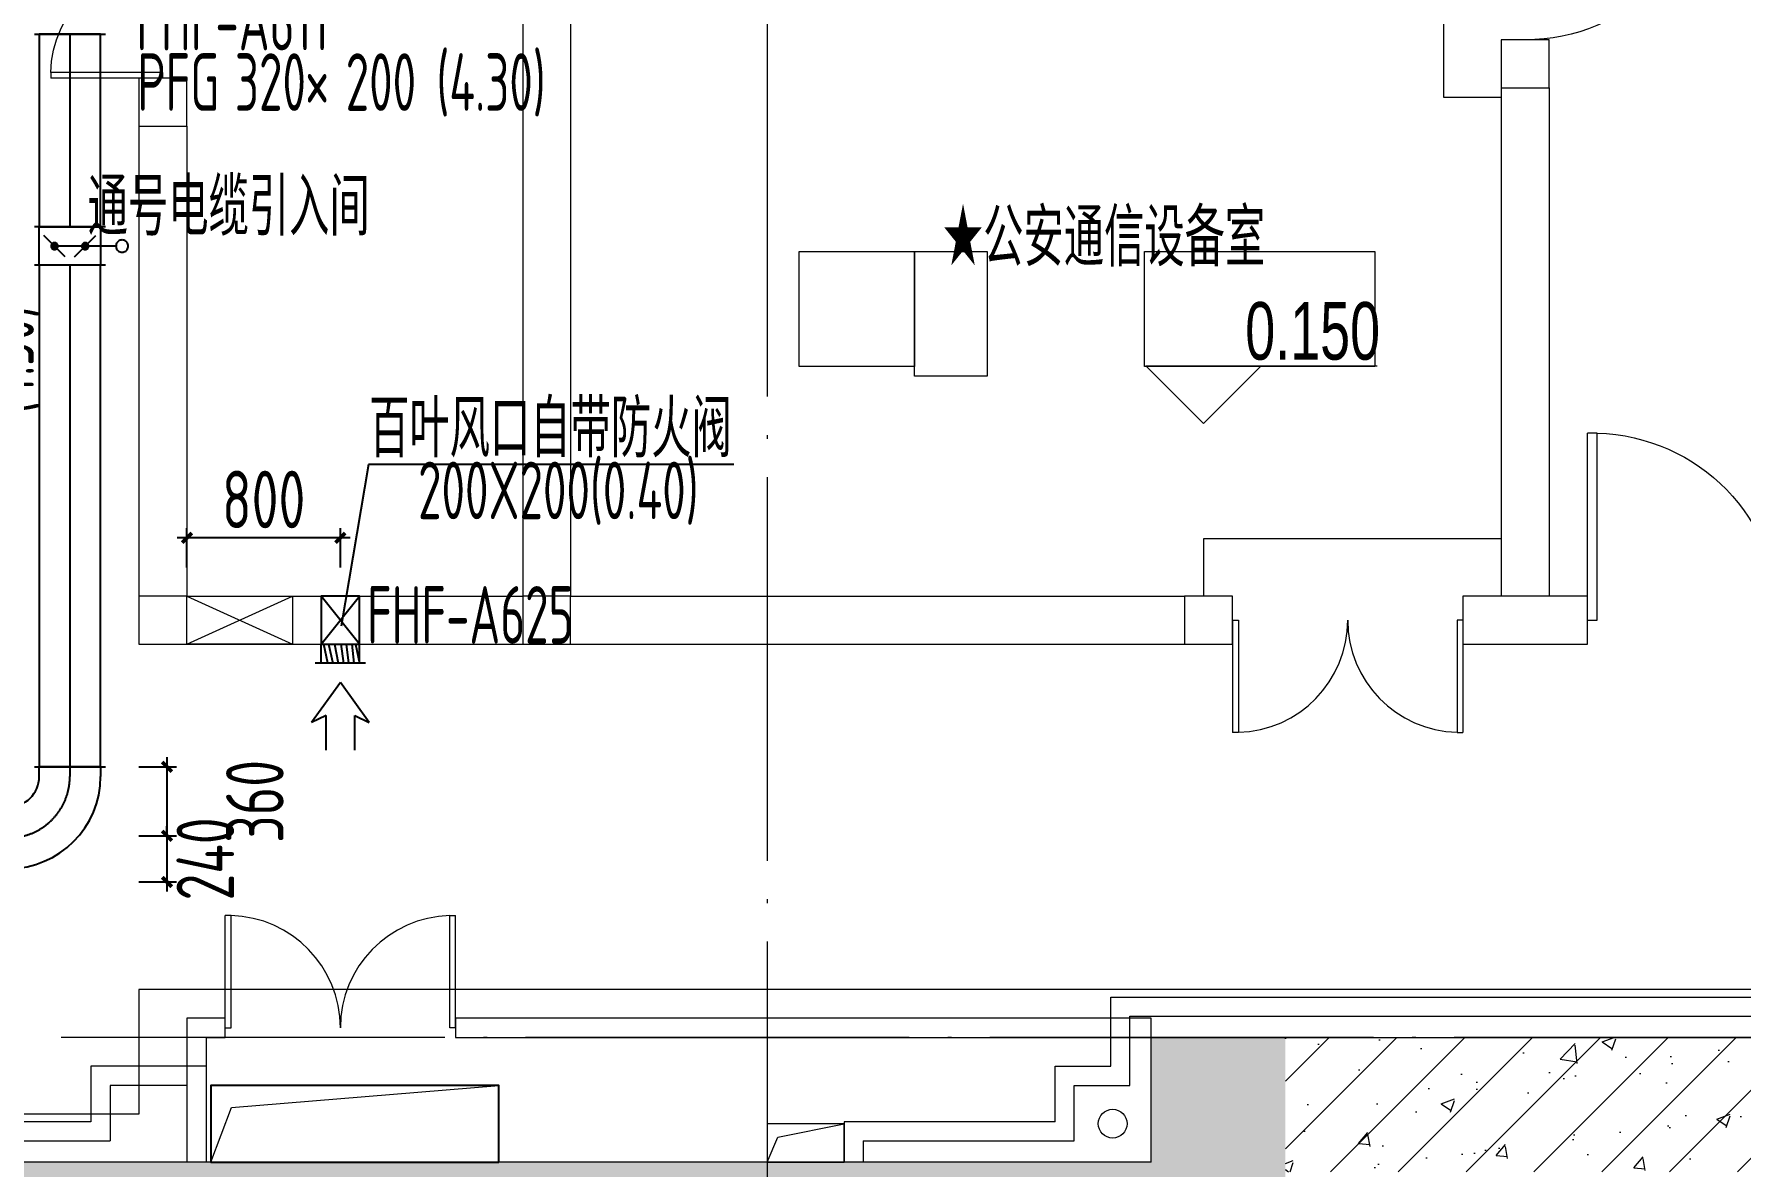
# Model space of a CAD drawing. Extents: x 13114849 to 13479250, y 160225 to 278773.
# Drawn here: x 13305076 to 13313971, y 184185 to 190089 of the extents above; entities that cross this region are included whole.
import ezdxf

# ---------------------------------------------------------------- set-up
doc = ezdxf.new("R2010")
doc.units = 0
doc.header["$LTSCALE"] = 1000
doc.header["$MEASUREMENT"] = 0
doc.linetypes.add('CENTER2', pattern=[28.575, 19.05, -3.175, 3.175, -3.175])
doc.linetypes.add('DOTE', pattern=[2.42, 2, -0.2, 0.02, -0.2])
doc.layers.add('000通信设备', color=5, linetype='Continuous', lineweight=50)
doc.layers.add('建筑底图', color=8, linetype='Continuous', lineweight=13)
for name, color, linetype in [('DUCT-X-P标注', 7, 'Continuous'), ('DUCT-X-S风口', 7, 'Continuous'), ('DUCT-X-YP中心线', 5, 'CENTER2'), ('DUCT-X-YP标注', 7, 'Continuous'), ('DUCT-X-YP法兰', 2, 'Continuous'), ('DUCT-X-YP管', 31, 'Continuous'), ('DUCT-X-YP管端线', 2, 'Continuous'), ('DUCT-X-YP阀门', 7, 'Continuous')]:
    doc.layers.add(name, color=color, linetype=linetype)
doc.styles.add('67', font='gbenor.shx', dxfattribs={"width": 0.7, "bigfont": 'hztxt.shx'})
doc.styles.add('C', font='HZTXT_E', dxfattribs={"width": 0.7, "bigfont": 'HZTXT'})
doc.styles.add('du', font='gbenor.shx', dxfattribs={"width": 0.8, "bigfont": 'hztxt.shx'})
doc.dimstyles.new('67', dxfattribs={"dimscale": 100, "dimtxt": 3, "dimasz": 0.5, "dimexe": 0.5, "dimexo": 2, "dimgap": 0.5, "dimtad": 2, "dimdec": 0, "dimrnd": 5, "dimzin": 0, "dimdsep": 46, "dimtxsty": 'du', "dimblk": 'ARCHTICK', "dimcen": 0, "dimdle": 0.5, "dimclrd": 256, "dimclre": 256, "dimclrt": 256, "dimazin": 0, "dimtfac": 1, "dimtdec": 0, "dimtix": 1, "dimtmove": 2, "dimatfit": 3, "dimfxl": 1, "dimtolj": 1, "dimtzin": 0, "dimlwd": -1, "dimlwe": -1, "dimarcsym": 0})

# ---------------------------------------------------------------- blocks, each defined once
blk = doc.blocks.new('$风口$00000149')
for p, q in [((408, 301.4), (199.6, 0)), ((372.5, 150), (408, 301.4)), ((0, -200.2), (0, 200.2)), ((0, 157.8), (100, 200.2)), ((100, 200.2), (0, 200.2)), ((100, 262), (100, -262)), ((0, 117.6), (100, 140)), ((552.1, 150), (372.5, 150)), ((0, 58.4), (100, 84.8)), ((0, 2.8), (100, 30.6)), ((199.6, 0), (408, -301.4)), ((0, -61.1), (100, -22.8)), ((0, -123.4), (100, -77.8)), ((100, -132.3), (0, -174)), ((552.1, -150), (372.5, -150)), ((372.5, -150), (408, -301.4)), ((100, -200.2), (0, -200.2))]:
    blk.add_line(p, q)
blk = doc.blocks.new('信号设备')
at = {"layer": '000通信设备', "color": 0, "lineweight": 18, "ltscale": 0.5}
for points in [[(12250782.7, 12412.1), (12251382.7, 12412.1), (12251382.7, 11812.1), (12250782.7, 11812.1)], [(12251382.7, 11762.1), (12251382.7, 12412.1), (12251762.7, 12412.1), (12251762.7, 11762.1)], [(12253782.7, 11812.1), (12252582.7, 11812.1), (12252582.7, 12412.1), (12253782.7, 12412.1)]]:
    blk.add_lwpolyline(points, close=True, dxfattribs=at)
blk = doc.blocks.new('_ArchTick')
at = {"color": 0, "linetype": 'ByBlock', "const_width": 0.4}
blk.add_lwpolyline([(-0.5, -0.5), (0.5, 0.5)], dxfattribs=at)
blk = doc.blocks.new('*D149')
at = {"layer": 'DUCT-X-YP标注', "transparency": 16777216}
for p, q in [((13305622.4, 185909.7), (13305818.5, 185909.7)), ((13305768.5, 185909.7), (13305768.5, 185959.7)), ((13305768.5, 185909.7), (13305768.5, 185669.7)), ((13305622.4, 185669.7), (13305818.5, 185669.7)), ((13305768.5, 185669.7), (13305768.5, 185619.7))]:
    blk.add_line(p, q, dxfattribs=at)
at = {"layer": 'DUCT-X-YP标注', "transparency": 16777216, "xscale": 50, "yscale": 50, "zscale": 50}
for p, rotation in [((13305768.5, 185909.7), 270), ((13305768.5, 185669.7), 90)]:
    blk.add_blockref('_ArchTick', p, dxfattribs=dict(at, rotation=rotation))
at = {"layer": 'DUCT-X-YP标注', "transparency": 16777216, "insert": (13305968.5, 185789.7), "char_height": 300, "attachment_point": 5, "rotation": 90, "style": 'du'}
blk.add_mtext('\\A1;240', dxfattribs=at)
blk = doc.blocks.new('*D148')
at = {"layer": 'DUCT-X-YP标注', "transparency": 16777216}
for p, q in [((13305622.4, 186269.7), (13305818.5, 186269.7)), ((13305768.5, 186319.7), (13305768.5, 185859.7)), ((13305622.4, 185909.7), (13305818.5, 185909.7))]:
    blk.add_line(p, q, dxfattribs=at)
at = {"layer": 'DUCT-X-YP标注', "transparency": 16777216, "xscale": 50, "yscale": 50, "zscale": 50}
for p, rotation in [((13305768.5, 186269.7), 90), ((13305768.5, 185909.7), 270)]:
    blk.add_blockref('_ArchTick', p, dxfattribs=dict(at, rotation=rotation))
at = {"layer": 'DUCT-X-YP标注', "transparency": 16777216, "insert": (13306226.5, 186089.7), "char_height": 300, "attachment_point": 5, "rotation": 90, "style": 'du'}
blk.add_mtext('\\A1;360', dxfattribs=at)
blk = doc.blocks.new('*D93')
at = {"layer": 'DUCT-X-P标注', "transparency": 16777216}
for p, q in [((13305872.4, 187309.5), (13305872.4, 187513.5)), ((13306672.4, 187309.5), (13306672.4, 187513.5)), ((13306722.4, 187463.5), (13305822.4, 187463.5))]:
    blk.add_line(p, q, dxfattribs=at)
at = {"layer": 'DUCT-X-P标注', "transparency": 16777216, "xscale": 50, "yscale": 50, "zscale": 50, "rotation": 180}
blk.add_blockref('_ArchTick', (13305872.4, 187463.5), dxfattribs=at)
at = {"layer": 'DUCT-X-P标注', "transparency": 16777216, "xscale": 50, "yscale": 50, "zscale": 50}
blk.add_blockref('_ArchTick', (13306672.4, 187463.5), dxfattribs=at)
at = {"layer": 'DUCT-X-P标注', "transparency": 16777216, "insert": (13306272.4, 187663.5), "char_height": 300, "attachment_point": 5, "style": 'du'}
blk.add_mtext('\\A1;800', dxfattribs=at)
blk = doc.blocks.new('_FZH')
blk.add_lwpolyline([(-0.5, -0.5), (0.5, -0.5), (0.5, 0.5), (-0.5, 0.5)], close=True)
blk = doc.blocks.new('$DorLib2D$00000002')
for p, q in [((-0.5, 0), (-0.5, 0.4875)), ((-0.475, 0.4875), (-0.5, 0.4875)), ((-0.475, 0), (-0.475, 0.4875)), ((0.475, 0), (0.475, 0.4875)), ((0.475, 0.4875), (0.5, 0.4875)), ((0.5, 0), (0.5, 0.4875)), ((-0.5, 0), (-0.475, 0)), ((0.5, 0), (0.475, 0))]:
    blk.add_line(p, q)
at = {"lineweight": 13}
for centre, start, end in [((-0.4875, 0), 0, 88.53072), ((0.4875, 0), 91.46928, 180)]:
    blk.add_arc(centre, 0.4875, start, end, dxfattribs=at)
blk = doc.blocks.new('$DorLib2D$00000001')
for p, q in [((0.45, 0.975), (0.5, 0.975)), ((0.45, 0), (0.45, 0.975)), ((0.5, 0), (0.5, 0.975)), ((0.5, 0), (0.45, 0))]:
    blk.add_line(p, q)
at = {"lineweight": 13}
blk.add_arc((0.475, 0), 0.975, 91.46928, 180, dxfattribs=at)

msp = doc.modelspace()

# ---------------------------------------------------------------- hatches: boundary and pattern name
at = {"layer": '建筑底图'}
h = msp.add_hatch(dxfattribs=at)
h.set_pattern_fill('钢筋混凝土', color=8, scale=100, style=0)
h.set_pattern_definition([(45, (793255.26, 8e-09), (-176.7766953, 176.7766953), []), (50, (793255.26, 8e-09), (717.260183, -62.752135), [75, -825]), (355, (793255.26, 8e-09), (-138.751334, 752.192134), [60, -660]), (100.4514, (793315, -5.2), (578.50938, 689.439542), [63.74019, -701.14211]), (46.1842, (793255.26, 200), (1067.24105, -165.519014), [112.5, -1237.5]), (96.6356, (793344.2, 186.2), (934.662706, 974.11787), [95.61029, -1051.713]), (351.1842, (793255.3, 200), (934.66195, 974.1186), [90, -990]), (21, (793355.26, 150), (596.907052, -402.61889), [75, -825]), (326, (793355.26, 150), (243.31533, 725.150045), [60, -660]), (71.4514, (793405, 116.45), (840.22263, 322.530497), [63.74019, -701.14211]), (37.5, (793255.26, 8e-09), (12.1598553, 332.893854), [0, -652, 0, -670, 0, -662.5]), (7.5, (793255.26, 8e-09), (263.069537, 394.411712), [0, -382, 0, -637, 0, -252.5]), (327.5, (793032.26, 8e-09), (533.822436, -22.554872), [0, -250, 0, -780, 0, -1035]), (317.5, (792932.26, 8e-09), (583.18617, 100.104982), [0, -325, 0, -518, 0, -735])])
h.paths.add_polyline_path([(13311597.4, 183509.5), (13311597.4, 184859.5), (13310897.4, 184859.5), (13310897.4, 184209.5), (13274397.4, 184209.5), (13274397.4, 183509.5)])
h = msp.add_hatch(dxfattribs=at)
h.set_pattern_fill('钢筋混凝土', color=256, scale=100, style=0)
h.set_pattern_definition([(45, (793255.26, 8e-09), (-176.7766953, 176.7766953), []), (50, (793255.26, 8e-09), (717.260183, -62.752135), [75, -825]), (355, (793255.26, 8e-09), (-138.751334, 752.192134), [60, -660]), (100.4514, (793315, -5.2), (578.50938, 689.439542), [63.74019, -701.14211]), (46.1842, (793255.26, 200), (1067.24105, -165.519014), [112.5, -1237.5]), (96.6356, (793344.2, 186.2), (934.662706, 974.11787), [95.61029, -1051.713]), (351.1842, (793255.3, 200), (934.66195, 974.1186), [90, -990]), (21, (793355.26, 150), (596.907052, -402.61889), [75, -825]), (326, (793355.26, 150), (243.31533, 725.150045), [60, -660]), (71.4514, (793405, 116.45), (840.22263, 322.530497), [63.74019, -701.14211]), (37.5, (793255.26, 8e-09), (12.1598553, 332.893854), [0, -652, 0, -670, 0, -662.5]), (7.5, (793255.26, 8e-09), (263.069537, 394.411712), [0, -382, 0, -637, 0, -252.5]), (327.5, (793032.26, 8e-09), (533.822436, -22.554872), [0, -250, 0, -780, 0, -1035]), (317.5, (792932.26, 8e-09), (583.18617, 100.104982), [0, -325, 0, -518, 0, -735])])
h.paths.add_polyline_path([(13326297.4, 182478), (13326897.4, 182478), (13326897.4, 184859.5), (13311597.4, 184859.5), (13311597.4, 184159.5), (13326297.4, 184159.5)])

# ---------------------------------------------------------------- linework, layer by layer
at = {"layer": 'DUCT-X-P标注'}
for p, q in [((13306819, 187845.5), (13306675.9, 187003.6)), ((13308722.5, 187845.5), (13306819, 187845.5))]:
    msp.add_line(p, q, dxfattribs=at)
at = {"layer": 'DUCT-X-S风口'}
for points in [[(13306572.3, 186909.5), (13306772.5, 187159.5)], [(13306772.5, 186909.5), (13306572.3, 187159.5)]]:
    msp.add_lwpolyline(points, dxfattribs=at)
msp.add_lwpolyline([(13306572.3, 186909.5), (13306772.5, 186909.5), (13306772.5, 187159.5), (13306572.3, 187159.5)], close=True, dxfattribs=at)
at = {"layer": 'DUCT-X-YP中心线'}
for p, q in [((13305262.4, 190089), (13305262.4, 189084.5)), ((13305262.4, 188884.1), (13305262.4, 186269.7)), ((13305262.4, 186269.5), (13305262.4, 186219.5))]:
    msp.add_line(p, q, dxfattribs=at)
msp.add_arc((13304942.4, 186219.5), 320, 270, 0, dxfattribs=at)
at = {"layer": 'DUCT-X-YP法兰'}
for p, q in [((13305077.4, 190089.1), (13305447.4, 190089.1)), ((13305447.4, 189084.4), (13305077.4, 189084.4)), ((13305447.4, 188884.2), (13305077.4, 188884.2)), ((13305077.4, 186269.6), (13305447.4, 186269.6))]:
    msp.add_line(p, q, dxfattribs=at)
at = {"layer": 'DUCT-X-YP管'}
for p, q in [((13305422.4, 190089), (13305102.4, 190089)), ((13305102.4, 190089), (13305102.4, 189084.5)), ((13305422.4, 189084.5), (13305422.4, 190089)), ((13305102.4, 189084.5), (13305422.4, 189084.5)), ((13305102.4, 188884.3), (13305102.4, 189084.3)), ((13305422.4, 189084.3), (13305422.4, 188884.3)), ((13305422.4, 188884.1), (13305102.4, 188884.1)), ((13305102.4, 188884.1), (13305102.4, 186269.7)), ((13305422.4, 186269.7), (13305422.4, 188884.1)), ((13305102.4, 186269.7), (13305422.4, 186269.7)), ((13305102.4, 186219.5), (13305102.4, 186269.5)), ((13305422.4, 186269.5), (13305422.4, 186219.5))]:
    msp.add_line(p, q, dxfattribs=at)
for radius in [160, 480]:
    msp.add_arc((13304942.4, 186219.5), radius, 270, 0, dxfattribs=at)
at = {"layer": 'DUCT-X-YP管端线'}
for p, q in [((13305422.4, 189084.3), (13305102.4, 189084.3)), ((13305422.4, 188884.3), (13305102.4, 188884.3)), ((13305422.4, 186269.5), (13305102.4, 186269.5))]:
    msp.add_line(p, q, dxfattribs=at)
at = {"layer": 'DUCT-X-YP阀门'}
for p, q in [((13305238.4, 188928.3), (13305126.4, 189040.3)), ((13305286.4, 188928.3), (13305398.4, 189040.3)), ((13305165.5, 188989.8), (13305164.7, 188986.2)), ((13305164.7, 188986.2), (13305164.7, 188982.4)), ((13305164.7, 188982.4), (13305165.5, 188978.8)), ((13305167, 188993.2), (13305165.5, 188989.8)), ((13305165.5, 188978.8), (13305167, 188975.4)), ((13305169.2, 188996.2), (13305167, 188993.2)), ((13305167, 188975.4), (13305169.2, 188972.4)), ((13305171.9, 188998.6), (13305169.2, 188996.2)), ((13305169.2, 188972.4), (13305171.9, 188970)), ((13305170.6, 188986.5), (13305170.4, 188983.5)), ((13305170.4, 188983.5), (13305170.9, 188980.6)), ((13305171.5, 188989.4), (13305170.6, 188986.5)), ((13305170.9, 188980.6), (13305172.2, 188977.9)), ((13305173.1, 188992), (13305171.5, 188989.4)), ((13305175.2, 189000.5), (13305171.9, 188998.6)), ((13305171.9, 188970), (13305175.2, 188968.1)), ((13305172.2, 188977.9), (13305174.1, 188975.5)), ((13305175.3, 188994), (13305173.1, 188992)), ((13305174, 188986.2), (13305173.8, 188983.7)), ((13305173.8, 188983.7), (13305174.4, 188981.2)), ((13305174.9, 188988.6), (13305174, 188986.2)), ((13305174.1, 188975.5), (13305176.6, 188973.8)), ((13305174.4, 188981.2), (13305175.7, 188978.9)), ((13305176.5, 188990.6), (13305174.9, 188988.6)), ((13305178.7, 189001.6), (13305175.2, 189000.5)), ((13305175.2, 188968.1), (13305178.7, 188967)), ((13305177.9, 188995.5), (13305175.3, 188994)), ((13305175.7, 188978.9), (13305177.5, 188977.2)), ((13305178.6, 188992), (13305176.5, 188990.6)), ((13305176.6, 188973.8), (13305179.4, 188972.7)), ((13305177.5, 188977.2), (13305179.8, 188976.1)), ((13305180.9, 188996.2), (13305177.9, 188995.5)), ((13305181.1, 188992.8), (13305178.6, 188992)), ((13305182.4, 189002), (13305178.7, 189001.6)), ((13305178.7, 188967), (13305182.4, 188966.6)), ((13305179.4, 188972.7), (13305182.4, 188972.3)), ((13305179.8, 188976.1), (13305182.4, 188975.7)), ((13305183.9, 188996.2), (13305180.9, 188996.2)), ((13305183.6, 188992.8), (13305181.1, 188992.8)), ((13305186.1, 189001.6), (13305182.4, 189002)), ((13305342.4, 188984.3), (13305182.4, 188984.3)), ((13305182.4, 188975.7), (13305184.9, 188976.1)), ((13305182.4, 188972.3), (13305185.4, 188972.7)), ((13305182.4, 188966.6), (13305186.1, 188967)), ((13305186.1, 188992), (13305183.6, 188992.8)), ((13305186.8, 188995.5), (13305183.9, 188996.2)), ((13305184.9, 188976.1), (13305187.2, 188977.2)), ((13305185.4, 188972.7), (13305188.2, 188973.8)), ((13305189.6, 189000.5), (13305186.1, 189001.6)), ((13305188.2, 188990.6), (13305186.1, 188992)), ((13305186.1, 188967), (13305189.6, 188968.1)), ((13305189.4, 188994), (13305186.8, 188995.5)), ((13305187.2, 188977.2), (13305189.1, 188978.9)), ((13305189.8, 188988.6), (13305188.2, 188990.6)), ((13305188.2, 188973.8), (13305190.6, 188975.5)), ((13305189.1, 188978.9), (13305190.4, 188981.2)), ((13305191.6, 188992), (13305189.4, 188994)), ((13305192.8, 188998.6), (13305189.6, 189000.5)), ((13305189.6, 188968.1), (13305192.8, 188970)), ((13305190.7, 188986.2), (13305189.8, 188988.6)), ((13305190.4, 188981.2), (13305190.9, 188983.7)), ((13305190.6, 188975.5), (13305192.5, 188977.9)), ((13305190.9, 188983.7), (13305190.7, 188986.2)), ((13305193.2, 188989.4), (13305191.6, 188992)), ((13305192.5, 188977.9), (13305193.8, 188980.6)), ((13305195.5, 188996.2), (13305192.8, 188998.6)), ((13305192.8, 188970), (13305195.5, 188972.4)), ((13305194.2, 188986.5), (13305193.2, 188989.4)), ((13305193.8, 188980.6), (13305194.3, 188983.5)), ((13305194.3, 188983.5), (13305194.2, 188986.5)), ((13305197.7, 188993.2), (13305195.5, 188996.2)), ((13305195.5, 188972.4), (13305197.7, 188975.4)), ((13305199.2, 188989.8), (13305197.7, 188993.2)), ((13305197.7, 188975.4), (13305199.2, 188978.8)), ((13305200, 188986.2), (13305199.2, 188989.8)), ((13305199.2, 188978.8), (13305200, 188982.4)), ((13305200, 188982.4), (13305200, 188986.2)), ((13305422.4, 188984.3), (13305262.4, 188984.3)), ((13305325.5, 188989.8), (13305324.7, 188986.2)), ((13305324.7, 188986.2), (13305324.7, 188982.4)), ((13305324.7, 188982.4), (13305325.5, 188978.8)), ((13305327, 188993.2), (13305325.5, 188989.8)), ((13305325.5, 188978.8), (13305327, 188975.4)), ((13305329.2, 188996.2), (13305327, 188993.2)), ((13305327, 188975.4), (13305329.2, 188972.4)), ((13305331.9, 188998.6), (13305329.2, 188996.2)), ((13305329.2, 188972.4), (13305331.9, 188970)), ((13305330.6, 188986.5), (13305330.4, 188983.5)), ((13305330.4, 188983.5), (13305330.9, 188980.6)), ((13305331.5, 188989.4), (13305330.6, 188986.5)), ((13305330.9, 188980.6), (13305332.2, 188977.9)), ((13305333.1, 188992), (13305331.5, 188989.4)), ((13305335.2, 189000.5), (13305331.9, 188998.6)), ((13305331.9, 188970), (13305335.2, 188968.1)), ((13305332.2, 188977.9), (13305334.1, 188975.5)), ((13305335.3, 188994), (13305333.1, 188992)), ((13305334, 188986.2), (13305333.8, 188983.7)), ((13305333.8, 188983.7), (13305334.4, 188981.2)), ((13305334.9, 188988.6), (13305334, 188986.2)), ((13305334.1, 188975.5), (13305336.6, 188973.8)), ((13305334.4, 188981.2), (13305335.7, 188978.9)), ((13305336.5, 188990.6), (13305334.9, 188988.6)), ((13305338.7, 189001.6), (13305335.2, 189000.5)), ((13305335.2, 188968.1), (13305338.7, 188967)), ((13305337.9, 188995.5), (13305335.3, 188994)), ((13305335.7, 188978.9), (13305337.5, 188977.2)), ((13305338.6, 188992), (13305336.5, 188990.6)), ((13305336.6, 188973.8), (13305339.4, 188972.7)), ((13305337.5, 188977.2), (13305339.8, 188976.1)), ((13305340.9, 188996.2), (13305337.9, 188995.5)), ((13305341.1, 188992.8), (13305338.6, 188992)), ((13305342.4, 189002), (13305338.7, 189001.6)), ((13305338.7, 188967), (13305342.4, 188966.6)), ((13305339.4, 188972.7), (13305342.4, 188972.3)), ((13305339.8, 188976.1), (13305342.4, 188975.7)), ((13305343.9, 188996.2), (13305340.9, 188996.2)), ((13305343.6, 188992.8), (13305341.1, 188992.8)), ((13305346.1, 189001.6), (13305342.4, 189002)), ((13305342.4, 188975.7), (13305344.9, 188976.1)), ((13305342.4, 188972.3), (13305345.4, 188972.7)), ((13305342.4, 188966.6), (13305346.1, 188967)), ((13305346.1, 188992), (13305343.6, 188992.8)), ((13305346.8, 188995.5), (13305343.9, 188996.2)), ((13305344.9, 188976.1), (13305347.2, 188977.2)), ((13305345.4, 188972.7), (13305348.2, 188973.8)), ((13305349.6, 189000.5), (13305346.1, 189001.6)), ((13305348.2, 188990.6), (13305346.1, 188992)), ((13305346.1, 188967), (13305349.6, 188968.1)), ((13305349.4, 188994), (13305346.8, 188995.5)), ((13305347.2, 188977.2), (13305349.1, 188978.9)), ((13305349.8, 188988.6), (13305348.2, 188990.6)), ((13305348.2, 188973.8), (13305350.6, 188975.5)), ((13305349.1, 188978.9), (13305350.4, 188981.2)), ((13305351.6, 188992), (13305349.4, 188994)), ((13305352.8, 188998.6), (13305349.6, 189000.5)), ((13305349.6, 188968.1), (13305352.8, 188970)), ((13305350.7, 188986.2), (13305349.8, 188988.6)), ((13305350.4, 188981.2), (13305350.9, 188983.7)), ((13305350.6, 188975.5), (13305352.5, 188977.9)), ((13305350.9, 188983.7), (13305350.7, 188986.2)), ((13305353.2, 188989.4), (13305351.6, 188992)), ((13305352.5, 188977.9), (13305353.8, 188980.6)), ((13305355.5, 188996.2), (13305352.8, 188998.6)), ((13305352.8, 188970), (13305355.5, 188972.4)), ((13305354.2, 188986.5), (13305353.2, 188989.4)), ((13305353.8, 188980.6), (13305354.3, 188983.5)), ((13305354.3, 188983.5), (13305354.2, 188986.5)), ((13305357.7, 188993.2), (13305355.5, 188996.2)), ((13305355.5, 188972.4), (13305357.7, 188975.4)), ((13305359.2, 188989.8), (13305357.7, 188993.2)), ((13305357.7, 188975.4), (13305359.2, 188978.8)), ((13305360, 188986.2), (13305359.2, 188989.8)), ((13305359.2, 188978.8), (13305360, 188982.4)), ((13305360, 188982.4), (13305360, 188986.2)), ((13305502.4, 188984.3), (13305422.4, 188984.3)), ((13305502.8, 188989.3), (13305502.4, 188984.3)), ((13305502.4, 188984.3), (13305502.8, 188979.3)), ((13305503.9, 188994.2), (13305502.8, 188989.3)), ((13305502.8, 188979.3), (13305503.9, 188974.4)), ((13305505.9, 188998.8), (13305503.9, 188994.2)), ((13305503.9, 188974.4), (13305505.9, 188969.8)), ((13305508.5, 189003.1), (13305505.9, 188998.8)), ((13305505.9, 188969.8), (13305508.5, 188965.5)), ((13305511.7, 189006.9), (13305508.5, 189003.1)), ((13305508.5, 188965.5), (13305511.7, 188961.7)), ((13305515.6, 189010.2), (13305511.7, 189006.9)), ((13305511.7, 188961.7), (13305515.6, 188958.4)), ((13305519.8, 189012.8), (13305515.6, 189010.2)), ((13305515.6, 188958.4), (13305519.8, 188955.8)), ((13305524.5, 189014.7), (13305519.8, 189012.8)), ((13305519.8, 188955.8), (13305524.5, 188953.9)), ((13305529.4, 189015.9), (13305524.5, 189014.7)), ((13305524.5, 188953.9), (13305529.4, 188952.7)), ((13305534.4, 189016.3), (13305529.4, 189015.9)), ((13305529.4, 188952.7), (13305534.4, 188952.3)), ((13305539.4, 189015.9), (13305534.4, 189016.3)), ((13305534.4, 188952.3), (13305539.4, 188952.7)), ((13305544.3, 189014.7), (13305539.4, 189015.9)), ((13305539.4, 188952.7), (13305544.3, 188953.9)), ((13305548.9, 189012.8), (13305544.3, 189014.7)), ((13305544.3, 188953.9), (13305548.9, 188955.8)), ((13305553.2, 189010.2), (13305548.9, 189012.8)), ((13305548.9, 188955.8), (13305553.2, 188958.4)), ((13305557, 189006.9), (13305553.2, 189010.2)), ((13305553.2, 188958.4), (13305557, 188961.7)), ((13305560.3, 189003.1), (13305557, 189006.9)), ((13305557, 188961.7), (13305560.3, 188965.5)), ((13305562.9, 188998.8), (13305560.3, 189003.1)), ((13305560.3, 188965.5), (13305562.9, 188969.8)), ((13305564.8, 188994.2), (13305562.9, 188998.8)), ((13305562.9, 188969.8), (13305564.8, 188974.4)), ((13305566, 188989.3), (13305564.8, 188994.2)), ((13305564.8, 188974.4), (13305566, 188979.3)), ((13305566.4, 188984.3), (13305566, 188989.3)), ((13305566, 188979.3), (13305566.4, 188984.3))]:
    msp.add_line(p, q, dxfattribs=at)
at = {"layer": '建筑底图', "linetype": 'DOTE'}
msp.add_line((13308897.4, 209559.5), (13308897.4, 180083), dxfattribs=at)
at = {"layer": '建筑底图'}
for p, q in [((13307622.4, 191259.5), (13307622.4, 187159.5)), ((13307872.4, 191259.5), (13307872.4, 187159.5)), ((13312422.4, 189759.5), (13312422.4, 191259.5)), ((13312722.4, 189759.5), (13312422.4, 189759.5)), ((13312722.4, 189809.5), (13312722.4, 187159.5)), ((13312972.4, 189809.5), (13312972.4, 187159.5)), ((13305622.4, 189609.5), (13305622.4, 187159.5)), ((13305872.4, 189609.5), (13305872.4, 187159.5)), ((13310870.4, 188359.3), (13312076.5, 188359.3)), ((13311170.4, 188059.3), (13310870.4, 188359.3)), ((13311170.4, 188059.3), (13311470.4, 188359.3)), ((13305872.4, 187159.5), (13307622.4, 187159.5)), ((13307872.4, 187159.5), (13311072.4, 187159.5)), ((13305872.4, 186909.5), (13307622.4, 186909.5)), ((13307872.4, 186909.5), (13311072.4, 186909.5)), ((13305622.4, 185109.5), (13305622.4, 184459.5)), ((13327147.4, 185109.5), (13305622.4, 185109.5)), ((13310687.4, 185069.5), (13327147.4, 185069.5)), ((13310687.4, 184709.5), (13310687.4, 185069.5)), ((13305872.4, 184959.5), (13305872.4, 184209.5)), ((13306072.4, 184959.5), (13305872.4, 184959.5)), ((13306072.4, 184859.5), (13306072.4, 184959.5)), ((13307272.4, 184959.5), (13307272.4, 184859.5)), ((13310897.4, 184959.5), (13307272.4, 184959.5)), ((13310787.4, 184969.5), (13327147.4, 184969.5)), ((13310787.4, 184609.5), (13310787.4, 184969.5)), ((13310897.4, 184859.5), (13310897.4, 184959.5)), ((13305972.4, 184859.5), (13305972.4, 184209.5)), ((13305972.4, 184859.5), (13306072.4, 184859.5)), ((13307272.4, 184859.5), (13310897.4, 184859.5)), ((13310897.4, 184209.5), (13310897.4, 184859.5)), ((13310897.4, 184859.5), (13326897.4, 184859.5)), ((13305372.4, 184709.5), (13305372.4, 184419.5)), ((13305972.4, 184709.5), (13305372.4, 184709.5)), ((13305972.4, 184709.5), (13305972.4, 184419.5)), ((13310397.4, 184709.5), (13310687.4, 184709.5)), ((13310397.4, 184419.5), (13310397.4, 184709.5)), ((13305472.4, 184609.5), (13305472.4, 184319.5)), ((13305872.4, 184609.5), (13305472.4, 184609.5)), ((13305872.4, 184609.5), (13305872.4, 184319.5)), ((13310497.4, 184609.5), (13310787.4, 184609.5)), ((13310497.4, 184319.5), (13310497.4, 184609.5)), ((13305372.4, 184419.5), (13283947.4, 184419.5)), ((13305872.4, 184419.5), (13305872.4, 184209.5)), ((13309297.4, 184419.5), (13309297.4, 184209.5)), ((13310397.4, 184419.5), (13309297.4, 184419.5)), ((13284047.4, 184319.5), (13305472.4, 184319.5)), ((13309397.4, 184319.5), (13310497.4, 184319.5)), ((13309397.4, 184319.5), (13309397.4, 184209.5)), ((13305972.4, 184209.5), (13305872.4, 184209.5))]:
    msp.add_line(p, q, dxfattribs=at)
at = {"layer": '建筑底图', "color": 8, "linetype": 'DOTE'}
msp.add_line((13474197.4, 184859.5), (13119297.4, 184859.5), dxfattribs=at)
at = {"layer": '建筑底图', "color": 8}
for p, q in [((13305622.4, 184459.5), (13274397.4, 184459.5)), ((13310897.4, 184209.5), (13206897.4, 184209.5))]:
    msp.add_line(p, q, dxfattribs=at)
at = {"layer": '建筑底图'}
for points in [[(13311172.4, 187159.5), (13311172.4, 187459.5), (13312722.4, 187459.5)], [(13305872.4, 186909.5), (13306422.4, 187159.5)], [(13305872.4, 187159.5), (13306422.4, 186909.5)]]:
    msp.add_lwpolyline(points, dxfattribs=at)
for points in [[(13305872.4, 186909.5), (13305872.4, 187159.5), (13306422.4, 187159.5), (13306422.4, 186909.5)], [(13305997.4, 184209.5), (13306105.3, 184493.6), (13307497.4, 184609.5), (13305997.4, 184609.5)], [(13308897.4, 184209.5), (13308952.8, 184339.5), (13309297.4, 184409.5), (13308897.4, 184409.5)], [(13308897.4, 184209.5), (13309297.4, 184209.5), (13309297.4, 184409.5), (13308897.4, 184409.5)]]:
    msp.add_lwpolyline(points, close=True, dxfattribs=at)
at = {"layer": '建筑底图', "lineweight": -3}
msp.add_lwpolyline([(13307497.4, 184209.5), (13307497.4, 184609.5), (13305997.4, 184609.5), (13305997.4, 184209.5)], close=True, dxfattribs=at)
at = {"layer": '建筑底图'}
msp.add_circle((13310697.4, 184409.5), 75, dxfattribs=at)

# ---------------------------------------------------------------- block references
at = {"layer": 'DUCT-X-S风口', "yscale": 0.5, "rotation": 270}
msp.add_blockref('$风口$00000149', (13306672.4, 186909.5, 3500), dxfattribs=at)
at = {"layer": '建筑底图'}
msp.add_blockref('信号设备', (1058281.3, 176544.5), dxfattribs=at)
for name, p, xscale, yscale, zscale, rotation in [('$DorLib2D$00000002', (13305747.4, 190459.5), 1200, -1200, 1200, 270), ('_FZH', (13312847.4, 189934.5), 250, 250, 250, 270), ('_FZH', (13305747.4, 189734.5), 250, 250, 250, 270), ('_FZH', (13311197.4, 187034.5), 250, 250, 250, 270), ('_FZH', (13312847.4, 187034.5), 249.9999999984866, 650.0000004898757, 650.0000004898757, 270), ('$DorLib2D$00000002', (13311922.4, 187034.5), -1200, -1200, -1200, 359.9999999705383), ('$DorLib2D$00000002', (13306672.4, 184909.5), 1200, 1200, 1200, 359.9999999813458)]:
    msp.add_blockref(name, p, dxfattribs=dict(at, xscale=xscale, yscale=yscale, zscale=zscale, rotation=rotation))
at = {"layer": '建筑底图', "color": 8, "xscale": -1000, "yscale": 1000, "zscale": -1000}
for p, rotation in [((13312847.4, 190559.5), 269.999999421274), ((13313672.4, 187034.5), 2.401096977045502e-07)]:
    msp.add_blockref('$DorLib2D$00000001', p, dxfattribs=dict(at, rotation=rotation))
at = {"layer": '建筑底图', "xscale": 250, "yscale": 250, "zscale": 250}
for p in [(13305747.4, 187034.5), (13307747.4, 187034.5)]:
    msp.add_blockref('_FZH', p, dxfattribs=at)

# ---------------------------------------------------------------- texts
at = {"layer": 'DUCT-X-P标注', "style": 'du', "width": 0.7}
for s, p in [('FHF-A611', (13305609.1, 190004.7, 2035)), ('百叶风口自带防火阀', (13306821.9, 187883.1)), ('200X200(0.40)', (13307077, 187560.7)), ('FHF-A625', (13306811.4, 186912))]:
    msp.add_text(s, height=300, dxfattribs=at).set_placement(p)
at = {"layer": 'DUCT-X-P标注', "color": 7, "style": '67', "width": 0.7}
for s, p in [('(4.30)', (13307173, 189689.2, 4400)), ('PFG', (13305613.8, 189689.2, 4400)), ('320', (13306122.2, 189689.2, 4400)), ('200', (13306699.7, 189689.2, 4400)), ('×', (13306489.7, 189689.2, 4400))]:
    msp.add_text(s, height=300, dxfattribs=at).set_placement(p)
at = {"layer": 'DUCT-X-YP标注', "color": 7, "style": '67', "width": 0.7}
msp.add_text('(4.30)', height=300, rotation=90, dxfattribs=at).set_placement((13305074.9, 188107, 4400))
at = {"layer": '建筑底图', "style": 'C', "width": 0.7}
for s, p in [('通号电缆引入间', (13305355, 189038.6)), ('★公安通信设备室', (13309812.4, 188878.9)), ('0.150', (13311388.2, 188392.3))]:
    msp.add_text(s, height=300, dxfattribs=at).set_placement(p)

# ---------------------------------------------------------------- dimensions: what is measured, and where the dimension line sits
at = {"layer": 'DUCT-X-P标注'}
dim = msp.add_linear_dim(base=(13305872.4, 187463.5), p1=(13306672.4, 187109.5), p2=(13305872.4, 187109.5), dimstyle='67', dxfattribs=at)
dim.commit()
dim.dimension.update_dxf_attribs({"geometry": '*D93', "text_midpoint": (13306272.4, 187663.5)})
at = {"layer": 'DUCT-X-YP标注'}
dim = msp.add_linear_dim(base=(13305768.5, 185909.7, 4400), p1=(13305422.4, 186269.7, 4400), p2=(13305422.4, 185909.7, 8800), angle=90, dimstyle='67', dxfattribs=at)
dim.commit()
dim.dimension.update_dxf_attribs({"geometry": '*D148', "text_midpoint": (13306226.5, 186089.7, 4400), "dimtype": 128})
dim = msp.add_linear_dim(base=(13305768.5, 185669.7, 4400), p1=(13305422.4, 185909.7, 8800), p2=(13305422.4, 185669.7, 8800), angle=90, dimstyle='67', dxfattribs=at)
dim.commit()
dim.dimension.update_dxf_attribs({"geometry": '*D149', "text_midpoint": (13305968.5, 185789.7, 4400)})

doc.saveas('drawing.dxf')
